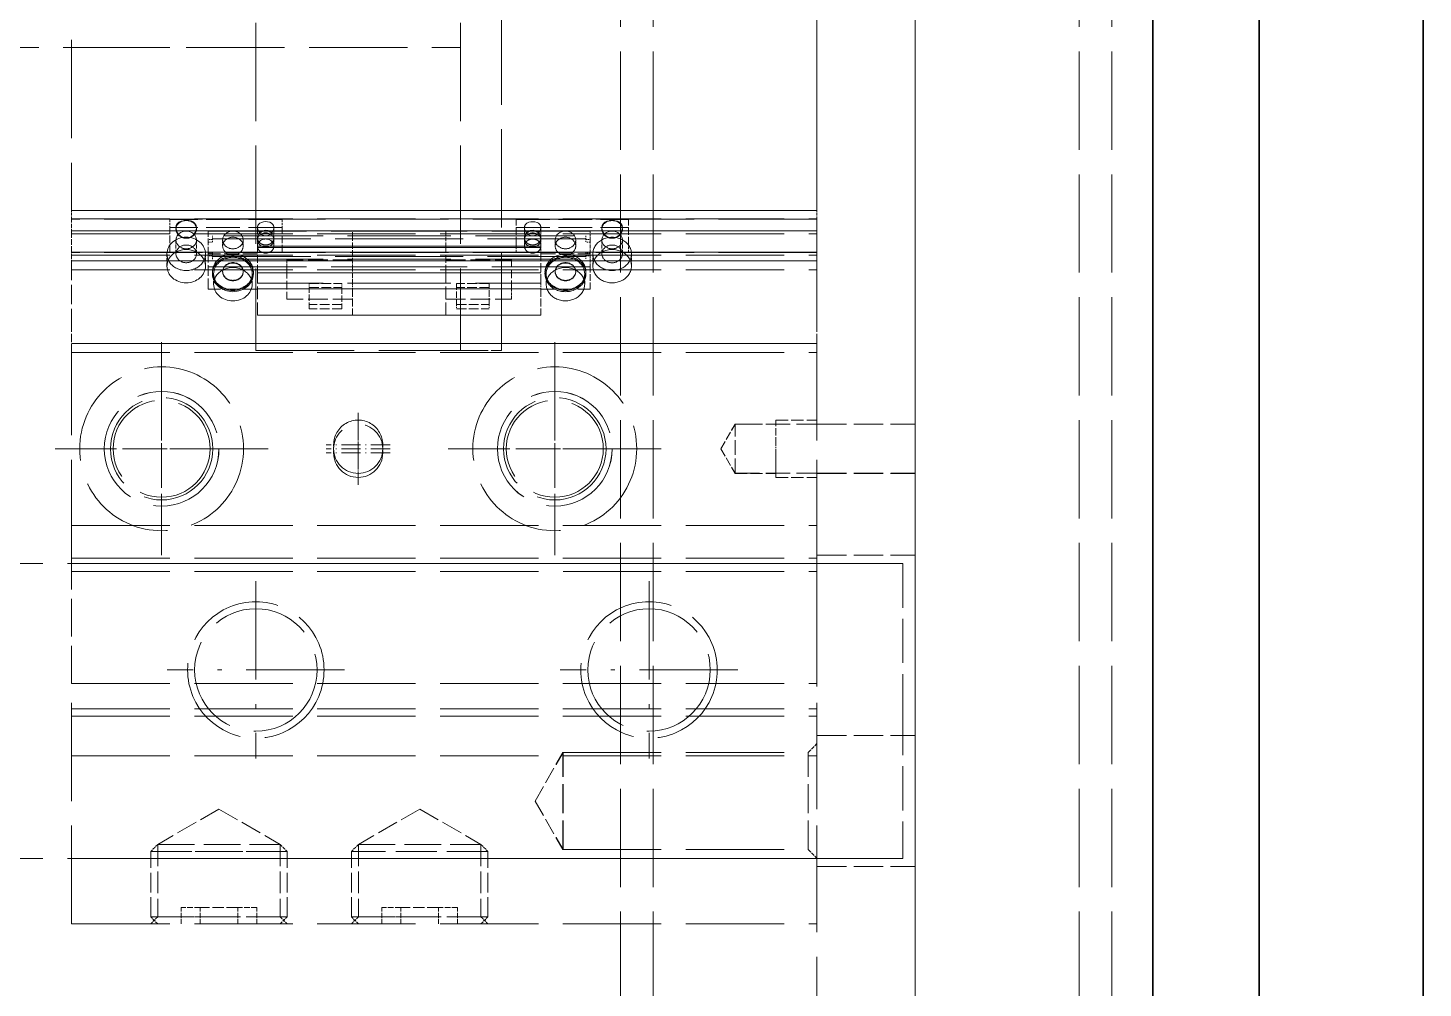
# Model space of a CAD drawing. Extents: x 0 to 18500, y -51 to 3802.
# Drawn here: x 3331 to 3501.3, y 2868.2 to 2985.4 of the extents above; entities that cross this region are included whole.
import ezdxf

# ---------------------------------------------------------------- set-up
doc = ezdxf.new("R2010")
doc.units = 0
doc.header["$MEASUREMENT"] = 0
for name, pattern in [('CENTER-HOKUTO', [23, 20, -1, 1, -1]), ('DASHDOT', [18.5, 12, -3, 0.5, -3]), ('DASHED', [15, 12, -3]), ('HIDDEN-HOKUTO', [3.8, 2.5, -1.3])]:
    doc.linetypes.add(name, pattern=pattern)
doc.layers.get('0').update_dxf_attribs({"linetype": 'CONTINUOUS'})
doc.layers.add('AM_7', color=2, linetype='CENTER-HOKUTO')
doc.layers.add('AM_HID', color=1, linetype='HIDDEN-HOKUTO')

msp = doc.modelspace()

# ---------------------------------------------------------------- linework, layer by layer
at = {"color": 7, "lineweight": 35}
for p, q in [((3468.3324, 3245.48984), (3468.33216, 2495.4899)), ((3501.33264, 3212.48996), (3501.33264, 2528.49002)), ((3481.33264, 3135.48996), (3481.33264, 2605.48996))]:
    msp.add_line(p, q, dxfattribs=at)
at = {"layer": 'AM_7', "color": 2, "linetype": 'DASHDOT', "lineweight": 13}
for p, q in [((3347.33289, 2946.9902), (3347.33289, 2920.9902)), ((3395.33289, 2946.9902), (3395.33289, 2920.9902)), ((3360.33289, 2933.9902), (3334.33289, 2933.9902)), ((3408.33289, 2933.9902), (3382.33289, 2933.9902)), ((3358.83557, 2917.82175), (3358.83557, 2896.16122)), ((3406.83557, 2917.82175), (3406.83557, 2896.16122)), ((3369.6659, 2906.99142), (3348.00525, 2906.99142)), ((3417.6659, 2906.99142), (3396.00525, 2906.99142))]:
    msp.add_line(p, q, dxfattribs=at)
at = {"layer": 'AM_7', "color": 2, "linetype": 'DASHDOT', "lineweight": 13, "ltscale": 0.455002}
for p, q in [((3347.33582, 2943.09164), (3347.33582, 2924.89157)), ((3395.33582, 2943.09164), (3395.33582, 2924.89157))]:
    msp.add_line(p, q, dxfattribs=at)
at = {"layer": 'AM_7', "color": 2, "linetype": 'DASHDOT', "lineweight": 13, "ltscale": 0.195001}
for p, q in [((3371.33264, 2938.39011), (3371.33264, 2930.59006)), ((3371.33264, 2937.89011), (3371.33264, 2930.09006)), ((3371.33264, 2937.39011), (3371.33264, 2929.59006))]:
    msp.add_line(p, q, dxfattribs=at)
at = {"layer": 'AM_7', "color": 2, "linetype": 'DASHDOT', "lineweight": 13, "ltscale": 0.454999}
for p, q in [((3356.43592, 2933.99167), (3338.23596, 2933.99167)), ((3404.43592, 2933.99155), (3386.23596, 2933.99155))]:
    msp.add_line(p, q, dxfattribs=at)
at = {"layer": 'AM_7', "color": 2, "linetype": 'DASHDOT', "lineweight": 13, "ltscale": 0.194995}
for p, q in [((3375.23255, 2934.49008), (3367.43274, 2934.49008)), ((3375.23255, 2933.99008), (3367.43274, 2933.99008)), ((3375.23255, 2933.49008), (3367.43274, 2933.49008))]:
    msp.add_line(p, q, dxfattribs=at)
at = {"layer": 'AM_HID', "color": 1, "linetype": 'DASHED', "lineweight": 13}
for p, q in [((3403.3324, 2595.48996), (3403.3324, 3145.48996)), ((3407.3324, 2595.48996), (3407.3324, 3145.48996)), ((3459.3324, 2595.48996), (3459.3324, 3145.48996)), ((3463.3324, 2595.48996), (3463.3324, 3145.48996)), ((3439.33264, 3116.99008), (3439.33264, 2623.99008)), ((3481.33264, 2623.99008), (3481.33264, 3116.99008)), ((3427.33264, 3111.99008), (3427.33264, 2628.99008)), ((3439.33264, 3111.99008), (3439.33264, 2628.99008)), ((3358.83264, 3045.99008), (3358.83264, 2945.99008)), ((3383.83264, 3045.99008), (3383.83264, 2945.99008)), ((3388.83264, 2945.99008), (3388.83264, 3045.99008)), ((3388.83264, 2945.99008), (3388.83264, 3045.99008)), ((3336.33289, 3028.88913), (3336.33289, 2963.09103)), ((3427.33289, 3028.88901), (3427.33289, 2963.09103)), ((3305.33289, 2982.99008), (3383.83264, 2982.99008)), ((3305.33557, 2982.99155), (3383.83557, 2982.99155)), ((3336.33264, 2982.99008), (3358.83264, 2982.99008)), ((3336.33557, 2982.99155), (3358.83557, 2982.99155)), ((3427.33264, 2963.09103), (3336.33264, 2963.09103)), ((3336.33264, 2962.05002), (3427.33264, 2962.05002)), ((3427.33264, 2962.0051), (3336.33264, 2962.0051)), ((3336.33289, 2963.09116), (3427.33289, 2963.09116)), ((3336.33289, 2962.05014), (3427.33289, 2962.05014)), ((3427.33289, 2962.00522), (3336.33289, 2962.00522)), ((3427.33557, 2963.0925), (3336.33557, 2963.0925)), ((3336.33557, 2962.05148), (3427.33557, 2962.05148)), ((3427.33557, 2962.00644), (3336.33557, 2962.00644)), ((3336.33582, 2963.09262), (3427.33582, 2963.09262)), ((3336.33582, 2962.05161), (3427.33582, 2962.05161)), ((3427.33582, 2962.00656), (3336.33582, 2962.00656)), ((3336.33264, 2960.59726), (3427.33264, 2960.59726)), ((3336.33264, 2960.23141), (3427.33264, 2960.23141)), ((3427.33289, 2960.59738), (3336.33289, 2960.59738)), ((3336.33289, 2960.23154), (3427.33289, 2960.23154)), ((3336.33557, 2960.59872), (3427.33557, 2960.59872)), ((3336.33557, 2960.23288), (3427.33557, 2960.23276)), ((3427.33582, 2960.59885), (3336.33582, 2960.59885)), ((3336.33582, 2960.233), (3427.33582, 2960.23288)), ((3353.03553, 2960.5466), (3382.03553, 2960.54648)), ((3399.63294, 2960.54526), (3370.63294, 2960.54526)), ((3382.03553, 2959.98715), (3353.53553, 2959.98727)), ((3353.53553, 2959.63718), (3382.03553, 2959.63718)), ((3359.03553, 2958.72958), (3382.03553, 2958.72958)), ((3359.03553, 2958.54648), (3382.03553, 2958.54648)), ((3370.63294, 2959.98593), (3399.13294, 2959.98593)), ((3399.13294, 2959.63596), (3370.63294, 2959.63596)), ((3393.63294, 2958.72824), (3370.63294, 2958.72824)), ((3393.63294, 2958.54526), (3370.63294, 2958.54526)), ((3427.33264, 2958.00046), (3336.33264, 2958.00046)), ((3427.33264, 2957.95505), (3336.33264, 2957.95505)), ((3336.33264, 2957.63339), (3427.33264, 2957.63327)), ((3336.33264, 2956.94174), (3427.33264, 2956.94174)), ((3336.33289, 2958.00058), (3427.33289, 2958.00058)), ((3427.33289, 2957.95517), (3336.33289, 2957.95517)), ((3336.33289, 2957.63339), (3427.33289, 2957.63339)), ((3427.33289, 2956.94186), (3336.33289, 2956.94186)), ((3427.33557, 2958.00192), (3336.33557, 2958.00192)), ((3427.33557, 2957.95651), (3336.33557, 2957.95651)), ((3336.33557, 2957.63474), (3427.33557, 2957.63474)), ((3336.33557, 2956.94321), (3427.33557, 2956.94321)), ((3427.33582, 2958.00204), (3336.33582, 2958.00204)), ((3427.33582, 2957.95663), (3336.33582, 2957.95663)), ((3336.33582, 2957.63486), (3427.33582, 2957.63486)), ((3427.33582, 2956.94321), (3336.33582, 2956.94333)), ((3353.53553, 2957.4758), (3382.03553, 2957.4758)), ((3382.03553, 2957.1257), (3353.53553, 2957.1257)), ((3399.13294, 2957.47446), (3370.63294, 2957.47446)), ((3370.63294, 2957.12448), (3399.13294, 2957.12448)), ((3336.33264, 2955.81467), (3427.33264, 2955.81467)), ((3336.33289, 2955.81479), (3427.33289, 2955.81479)), ((3336.33557, 2955.81613), (3427.33557, 2955.81613)), ((3336.33582, 2955.81625), (3427.33582, 2955.81625)), ((3353.03553, 2956.2164), (3382.03553, 2956.2164)), ((3359.03553, 2955.47958), (3382.03553, 2955.47958)), ((3399.63294, 2956.21506), (3370.63294, 2956.21506)), ((3393.63294, 2955.47824), (3370.63294, 2955.47824)), ((3382.03553, 2954.2164), (3359.03553, 2954.2164)), ((3359.03553, 2953.53342), (3382.03553, 2953.53342)), ((3370.63294, 2954.21506), (3393.63294, 2954.21506)), ((3393.63294, 2953.53207), (3370.63294, 2953.53207)), ((3359.03553, 2950.28342), (3382.03553, 2950.28342)), ((3393.63294, 2950.28207), (3370.63294, 2950.28207)), ((3336.33289, 2946.82773), (3427.33289, 2946.82761)), ((3427.33557, 2946.82895), (3336.33557, 2946.82907)), ((3336.33264, 2920.64011), (3336.33264, 2945.74008)), ((3336.33264, 2945.74008), (3427.33264, 2945.74008)), ((3358.83264, 2945.99008), (3388.83264, 2945.99008)), ((3358.83557, 2945.99155), (3388.83557, 2945.99155)), ((3427.33264, 2920.63998), (3427.33264, 2945.74008)), ((3336.33264, 2924.64011), (3427.33264, 2924.64011)), ((3437.83264, 2919.99008), (3305.33264, 2919.99008)), ((3437.83557, 2919.99155), (3305.33557, 2919.99155)), ((3336.33264, 2920.64011), (3427.33264, 2920.63998)), ((3427.33264, 2919.99008), (3336.33264, 2919.99008)), ((3427.33557, 2919.99155), (3336.33557, 2919.99155)), ((3336.33557, 2918.99155), (3427.33557, 2918.99142)), ((3336.33264, 2875.99008), (3336.33264, 2905.34006)), ((3336.33264, 2905.34006), (3427.33264, 2905.34006)), ((3427.33264, 2875.99008), (3427.33264, 2905.34006)), ((3336.33264, 2901.34006), (3427.33264, 2901.34006)), ((3336.33289, 2902.26022), (3427.33289, 2902.2601)), ((3336.33289, 2896.48666), (3427.33289, 2896.48666)), ((3396.33264, 2896.90756), (3426.25013, 2896.90756)), ((3396.33289, 2896.90768), (3426.25037, 2896.90768)), ((3396.33557, 2896.90903), (3426.25305, 2896.90903)), ((3396.33582, 2896.90903), (3426.2533, 2896.90903)), ((3437.83264, 2883.99008), (3305.33264, 2883.99008)), ((3437.83557, 2883.99155), (3305.33557, 2883.99155)), ((3427.33264, 2883.99008), (3336.33264, 2883.99008)), ((3427.33557, 2883.99155), (3336.33557, 2883.99155)), ((3396.33264, 2885.0726), (3426.25013, 2885.0726)), ((3396.33289, 2885.0726), (3426.25037, 2885.0726)), ((3396.33557, 2885.07394), (3426.25305, 2885.07394)), ((3396.33582, 2885.07407), (3426.2533, 2885.07407)), ((3336.33264, 2875.99008), (3427.33264, 2875.99008))]:
    msp.add_line(p, q, dxfattribs=at)
at = {"layer": 'AM_HID', "color": 1, "linetype": 'DASHED', "lineweight": 13, "ltscale": 0.026025}
for p, q in [((3336.33264, 2962.05002), (3336.33264, 2963.09103)), ((3427.33264, 2962.05002), (3427.33264, 2963.09103))]:
    msp.add_line(p, q, dxfattribs=at)
at = {"layer": 'AM_HID', "color": 1, "linetype": 'DASHED', "lineweight": 13, "ltscale": 0.045465}
for p, q in [((3336.33264, 2960.23141), (3336.33264, 2962.05002)), ((3427.33264, 2960.23141), (3427.33264, 2962.05002)), ((3427.33264, 2955.81467), (3427.33264, 2957.63327))]:
    msp.add_line(p, q, dxfattribs=at)
at = {"layer": 'AM_HID', "color": 1, "linetype": 'DASHED', "lineweight": 13, "ltscale": 0.025}
for p, q in [((3348.33557, 2961.98154), (3348.33557, 2960.98154)), ((3362.03553, 2961.98154), (3362.03553, 2960.98154)), ((3390.63294, 2957.98019), (3390.63294, 2958.98019)), ((3404.33289, 2957.98019), (3404.33289, 2958.98019)), ((3368.33264, 2933.49008), (3368.33264, 2934.49008)), ((3374.33264, 2934.49008), (3374.33264, 2933.49008))]:
    msp.add_line(p, q, dxfattribs=at)
at = {"layer": 'AM_HID', "color": 1, "linetype": 'DASHED', "lineweight": 13, "ltscale": 0.342499}
for p, q in [((3362.03553, 2961.98154), (3348.33557, 2961.98154)), ((3390.63294, 2961.98019), (3404.33289, 2961.98019)), ((3362.03553, 2960.98154), (3348.33557, 2960.98154)), ((3390.63294, 2960.98019), (3404.33289, 2960.98019)), ((3362.03553, 2957.98154), (3348.33557, 2957.98154)), ((3390.63294, 2957.98019), (3404.33289, 2957.98019))]:
    msp.add_line(p, q, dxfattribs=at)
at = {"layer": 'AM_HID', "color": 1, "linetype": 'DASHED', "lineweight": 13, "ltscale": 0.075}
for p, q in [((3390.63294, 2958.98019), (3390.63294, 2961.98019)), ((3404.33289, 2958.98019), (3404.33289, 2961.98019)), ((3348.33557, 2957.98154), (3348.33557, 2960.98154)), ((3362.03553, 2957.98154), (3362.03553, 2960.98154)), ((3422.33264, 2934.49008), (3422.33264, 2937.49008)), ((3422.33264, 2930.99008), (3422.33264, 2933.99008)), ((3422.33264, 2930.49008), (3422.33264, 2933.49008))]:
    msp.add_line(p, q, dxfattribs=at)
at = {"layer": 'AM_HID', "color": 1, "linetype": 'DASHED', "lineweight": 13, "ltscale": 0.058585}
for p, q in [((3336.33264, 2958.00021), (3336.33264, 2960.3436)), ((3427.33264, 2958.00021), (3427.33264, 2960.3436))]:
    msp.add_line(p, q, dxfattribs=at)
at = {"layer": 'AM_HID', "color": 1, "linetype": 'DASHED', "lineweight": 13, "ltscale": 0.005002}
for p, q in [((3349.08557, 2960.78146), (3349.08557, 2960.98154)), ((3351.58557, 2960.78146), (3351.58557, 2960.98154)), ((3401.08289, 2960.78012), (3401.08289, 2960.98019)), ((3403.58289, 2960.78012), (3403.58289, 2960.98019))]:
    msp.add_line(p, q, dxfattribs=at)
at = {"layer": 'AM_HID', "color": 1, "linetype": 'DASHED', "lineweight": 13, "ltscale": 0.068753}
msp.add_line((3353.03553, 2957.79648), (3353.03553, 2960.5466), dxfattribs=at)
at = {"layer": 'AM_HID', "color": 1, "linetype": 'DASHED', "lineweight": 13, "ltscale": 0.03125}
for p, q in [((3359.03553, 2960.98154), (3359.03553, 2959.73154)), ((3361.03553, 2960.98154), (3361.03553, 2959.73154)), ((3391.63294, 2960.98019), (3391.63294, 2959.73019)), ((3393.63294, 2960.98019), (3393.63294, 2959.73019)), ((3353.68567, 2954.08151), (3353.68567, 2955.33151)), ((3358.38562, 2954.08151), (3358.38562, 2955.33151)), ((3394.28284, 2954.08017), (3394.28284, 2955.33017)), ((3398.98304, 2954.08017), (3398.98304, 2955.33017))]:
    msp.add_line(p, q, dxfattribs=at)
at = {"layer": 'AM_HID', "color": 1, "linetype": 'DASHED', "lineweight": 13, "ltscale": 0.013983}
msp.add_line((3370.63294, 2959.98593), (3370.63294, 2960.54526), dxfattribs=at)
at = {"layer": 'AM_HID', "color": 1, "linetype": 'DASHED', "lineweight": 13, "ltscale": 0.045422}
msp.add_line((3382.03553, 2960.54648), (3382.03553, 2958.72958), dxfattribs=at)
at = {"layer": 'AM_HID', "color": 1, "linetype": 'DASHED', "lineweight": 13, "ltscale": 0.024808}
msp.add_line((3399.63294, 2959.55295), (3399.63294, 2960.54526), dxfattribs=at)
at = {"layer": 'AM_HID', "color": 1, "linetype": 'DASHED', "lineweight": 13, "ltscale": 0.042502}
for p, q in [((3349.08557, 2957.78146), (3349.08557, 2959.48154)), ((3351.58557, 2957.78146), (3351.58557, 2959.48154)), ((3401.08289, 2957.78012), (3401.08289, 2959.48019)), ((3403.58289, 2957.78012), (3403.58289, 2959.48019))]:
    msp.add_line(p, q, dxfattribs=at)
at = {"layer": 'AM_HID', "color": 1, "linetype": 'DASHED', "lineweight": 13, "ltscale": 0.0125}
for p, q in [((3353.53553, 2959.55417), (3353.03553, 2959.55417)), ((3353.03553, 2959.20419), (3353.53553, 2959.20419)), ((3399.13294, 2959.55295), (3399.63294, 2959.55295)), ((3399.63294, 2959.20285), (3399.13294, 2959.20285)), ((3353.03553, 2957.90878), (3353.53553, 2957.90878)), ((3353.53553, 2957.55881), (3353.03553, 2957.55881)), ((3399.63294, 2957.90744), (3399.13294, 2957.90744)), ((3399.13294, 2957.55746), (3399.63294, 2957.55746)), ((3365.33557, 2954.18051), (3365.33557, 2953.68051)), ((3369.33557, 2954.18051), (3369.33557, 2953.68051)), ((3383.33289, 2951.58115), (3383.33289, 2951.08115)), ((3387.33289, 2951.58115), (3387.33289, 2951.08115)), ((3422.33264, 2934.49008), (3422.33264, 2933.99008)), ((3422.33264, 2933.99008), (3422.33264, 2933.49008))]:
    msp.add_line(p, q, dxfattribs=at)
at = {"layer": 'AM_HID', "color": 1, "linetype": 'DASHED', "lineweight": 13, "ltscale": 0.008752}
for p, q in [((3353.53553, 2959.98727), (3353.53553, 2959.63718)), ((3399.13294, 2959.55295), (3399.13294, 2959.20285))]:
    msp.add_line(p, q, dxfattribs=at)
at = {"layer": 'AM_HID', "color": 1, "linetype": 'DASHED', "lineweight": 13, "ltscale": 0.010825}
for p, q in [((3353.53553, 2959.20419), (3353.53553, 2959.63718)), ((3399.13294, 2959.98593), (3399.13294, 2959.55295)), ((3399.13294, 2957.90744), (3399.13294, 2957.47446))]:
    msp.add_line(p, q, dxfattribs=at)
at = {"layer": 'AM_HID', "color": 1, "linetype": 'DASHED', "lineweight": 13, "ltscale": 0.01875}
for p, q in [((3354.78553, 2958.73154), (3354.78553, 2959.48154)), ((3357.28553, 2958.73154), (3357.28553, 2959.48154)), ((3359.03553, 2959.48154), (3359.03553, 2958.73154)), ((3361.03553, 2959.48154), (3361.03553, 2958.73154)), ((3391.63294, 2959.48019), (3391.63294, 2958.73019)), ((3393.63294, 2959.48019), (3393.63294, 2958.73019)), ((3393.63294, 2957.79526), (3393.63294, 2958.54526)), ((3395.38294, 2958.73019), (3395.38294, 2959.48019)), ((3397.88294, 2958.73019), (3397.88294, 2959.48019))]:
    msp.add_line(p, q, dxfattribs=at)
at = {"layer": 'AM_HID', "color": 1, "linetype": 'DASHED', "lineweight": 13, "ltscale": 0.08125}
for p, q in [((3359.03553, 2955.47958), (3359.03553, 2958.72958)), ((3382.03553, 2955.47958), (3382.03553, 2958.72958)), ((3370.63294, 2953.53207), (3370.63294, 2950.28207)), ((3393.63294, 2953.53207), (3393.63294, 2950.28207))]:
    msp.add_line(p, q, dxfattribs=at)
at = {"layer": 'AM_HID', "color": 1, "linetype": 'DASHED', "lineweight": 13, "ltscale": 0.062787}
msp.add_line((3370.63294, 2957.47446), (3370.63294, 2959.98593), dxfattribs=at)
at = {"layer": 'AM_HID', "color": 1, "linetype": 'DASHED', "lineweight": 13, "ltscale": 0.004575}
msp.add_line((3393.63294, 2958.72824), (3393.63294, 2958.54526), dxfattribs=at)
at = {"layer": 'AM_HID', "color": 1, "linetype": 'DASHED', "lineweight": 13, "ltscale": 0.041138}
msp.add_line((3399.63294, 2959.55295), (3399.63294, 2957.90744), dxfattribs=at)
at = {"layer": 'AM_HID', "color": 1, "linetype": 'DASHED', "lineweight": 13, "ltscale": 0.009177}
msp.add_line((3336.33264, 2957.63339), (3336.33264, 2958.00046), dxfattribs=at)
at = {"layer": 'AM_HID', "color": 1, "linetype": 'DASHED', "lineweight": 13, "ltscale": 0.045468}
msp.add_line((3336.33264, 2955.81467), (3336.33264, 2957.63339), dxfattribs=at)
at = {"layer": 'AM_HID', "color": 1, "linetype": 'DASHED', "lineweight": 13, "ltscale": 0.196158}
for p, q in [((3336.33289, 2956.94174), (3336.33289, 2949.09543)), ((3427.33289, 2956.94174), (3427.33289, 2949.09543))]:
    msp.add_line(p, q, dxfattribs=at)
at = {"layer": 'AM_HID', "color": 1, "linetype": 'DASHED', "lineweight": 13, "ltscale": 0.0375}
for p, q in [((3347.98548, 2956.28146), (3347.98548, 2957.78146)), ((3352.68567, 2956.28146), (3352.68567, 2957.78146)), ((3399.98304, 2956.28012), (3399.98304, 2957.78012)), ((3404.68299, 2956.28012), (3404.68299, 2957.78012))]:
    msp.add_line(p, q, dxfattribs=at)
at = {"layer": 'AM_HID', "color": 1, "linetype": 'DASHED', "lineweight": 13, "ltscale": 0.108252}
msp.add_line((3353.03553, 2953.4664), (3353.03553, 2957.79648), dxfattribs=at)
at = {"layer": 'AM_HID', "color": 1, "linetype": 'DASHED', "lineweight": 13, "ltscale": 0.15}
for p, q in [((3359.03553, 2957.79648), (3353.03553, 2957.79648)), ((3393.63294, 2957.79526), (3399.63294, 2957.79526)), ((3359.03553, 2953.4664), (3353.03553, 2953.4664)), ((3393.63294, 2953.46506), (3399.63294, 2953.46506)), ((3417.33264, 2930.99008), (3417.33264, 2936.99008)), ((3417.33264, 2930.99008), (3417.33264, 2936.99008)), ((3417.33557, 2930.99155), (3417.33557, 2936.99155)), ((3417.33557, 2930.99155), (3417.33557, 2936.99155))]:
    msp.add_line(p, q, dxfattribs=at)
at = {"layer": 'AM_HID', "color": 1, "linetype": 'DASHED', "lineweight": 13, "ltscale": 0.008749}
for p, q in [((3353.53553, 2957.90878), (3353.53553, 2957.55881)), ((3370.63294, 2957.47446), (3370.63294, 2957.12448)), ((3399.13294, 2957.47446), (3399.13294, 2957.12448)), ((3399.63294, 2957.90744), (3399.63294, 2957.55746))]:
    msp.add_line(p, q, dxfattribs=at)
at = {"layer": 'AM_HID', "color": 1, "linetype": 'DASHED', "lineweight": 13, "ltscale": 0.010828}
msp.add_line((3353.53553, 2957.1257), (3353.53553, 2957.55881), dxfattribs=at)
at = {"layer": 'AM_HID', "color": 1, "linetype": 'DASHED', "lineweight": 13, "ltscale": 0.029999}
msp.add_line((3362.63294, 2957.05515), (3362.63294, 2955.85519), dxfattribs=at)
at = {"layer": 'AM_HID', "color": 1, "linetype": 'DASHED', "lineweight": 13, "ltscale": 0.2}
for p, q in [((3370.63294, 2957.05515), (3362.63294, 2957.05515)), ((3382.03553, 2957.05649), (3390.03553, 2957.05649)), ((3370.63294, 2952.25522), (3362.63294, 2952.25522)), ((3382.03553, 2952.25644), (3390.03553, 2952.25644))]:
    msp.add_line(p, q, dxfattribs=at)
at = {"layer": 'AM_HID', "color": 1, "linetype": 'DASHED', "lineweight": 13, "ltscale": 0.022736}
msp.add_line((3370.63294, 2956.21506), (3370.63294, 2957.12448), dxfattribs=at)
at = {"layer": 'AM_HID', "color": 1, "linetype": 'DASHED', "lineweight": 13, "ltscale": 0.089999}
for p, q in [((3390.03553, 2953.45651), (3390.03553, 2957.05649)), ((3362.63294, 2955.85519), (3362.63294, 2952.25522))]:
    msp.add_line(p, q, dxfattribs=at)
at = {"layer": 'AM_HID', "color": 1, "linetype": 'DASHED', "lineweight": 13, "ltscale": 0.089505}
msp.add_line((3393.63294, 2954.21506), (3393.63294, 2957.79526), dxfattribs=at)
at = {"layer": 'AM_HID', "color": 1, "linetype": 'DASHED', "lineweight": 13, "ltscale": 0.03356}
msp.add_line((3399.63294, 2956.21506), (3399.63294, 2957.55746), dxfattribs=at)
at = {"layer": 'AM_HID', "color": 1, "linetype": 'DASHED', "lineweight": 13, "ltscale": 0.00918}
msp.add_line((3427.33264, 2957.63327), (3427.33264, 2958.00046), dxfattribs=at)
at = {"layer": 'AM_HID', "color": 1, "linetype": 'DASHED', "lineweight": 13, "ltscale": 0.00625}
for p, q in [((3353.53553, 2955.33151), (3353.53553, 2955.58151)), ((3358.53553, 2955.33151), (3358.53553, 2955.58151)), ((3394.13294, 2955.33017), (3394.13294, 2955.58017)), ((3399.13294, 2955.33017), (3399.13294, 2955.58017))]:
    msp.add_line(p, q, dxfattribs=at)
at = {"layer": 'AM_HID', "color": 1, "linetype": 'DASHED', "lineweight": 13, "ltscale": 0.001248}
for p, q in [((3354.78553, 2955.58151), (3354.78553, 2955.63144)), ((3357.28553, 2955.58151), (3357.28553, 2955.63144))]:
    msp.add_line(p, q, dxfattribs=at)
at = {"layer": 'AM_HID', "color": 1, "linetype": 'DASHED', "lineweight": 13, "ltscale": 0.129904}
for p, q in [((3359.03553, 2950.28342), (3359.03553, 2955.47958)), ((3382.03553, 2950.28342), (3382.03553, 2955.47958))]:
    msp.add_line(p, q, dxfattribs=at)
at = {"layer": 'AM_HID', "color": 1, "linetype": 'DASHED', "lineweight": 13, "ltscale": 0.05}
for p, q in [((3370.63294, 2956.21506), (3370.63294, 2954.21506)), ((3349.71692, 2875.99155), (3349.71692, 2877.99155)), ((3352.02625, 2875.99155), (3352.02625, 2877.99155)), ((3352.02625, 2875.99155), (3352.02625, 2877.99155)), ((3356.6449, 2875.99155), (3356.6449, 2877.99155)), ((3356.64514, 2875.99155), (3356.64514, 2877.99155)), ((3358.95447, 2875.99155), (3358.95447, 2877.99155)), ((3374.21692, 2875.99155), (3374.21692, 2877.99155)), ((3376.52625, 2875.99155), (3376.52625, 2877.99155)), ((3376.52625, 2875.99155), (3376.52625, 2877.99155)), ((3381.1449, 2875.99155), (3381.1449, 2877.99155)), ((3381.14514, 2875.99155), (3381.14514, 2877.99155)), ((3383.45447, 2875.99155), (3383.45447, 2877.99155))]:
    msp.add_line(p, q, dxfattribs=at)
at = {"layer": 'AM_HID', "color": 1, "linetype": 'DASHED', "lineweight": 13, "ltscale": 0.001251}
for p, q in [((3395.38294, 2955.58017), (3395.38294, 2955.63022)), ((3397.88294, 2955.58017), (3397.88294, 2955.63022))]:
    msp.add_line(p, q, dxfattribs=at)
at = {"layer": 'AM_HID', "color": 1, "linetype": 'DASHED', "lineweight": 13, "ltscale": 0.06875}
msp.add_line((3399.63294, 2953.46506), (3399.63294, 2956.21506), dxfattribs=at)
at = {"layer": 'AM_HID', "color": 1, "linetype": 'DASHED', "lineweight": 13, "ltscale": 0.1}
for p, q in [((3365.33557, 2954.18051), (3369.33557, 2954.18051)), ((3365.33557, 2953.68051), (3369.33557, 2953.68051)), ((3387.33289, 2954.17917), (3383.33289, 2954.17917)), ((3387.33289, 2953.67917), (3383.33289, 2953.67917)), ((3369.33557, 2951.58249), (3365.33557, 2951.58249)), ((3369.33557, 2951.08237), (3365.33557, 2951.08249)), ((3383.33289, 2951.58115), (3387.33289, 2951.58115)), ((3383.33289, 2951.08115), (3387.33289, 2951.08115))]:
    msp.add_line(p, q, dxfattribs=at)
at = {"layer": 'AM_HID', "color": 1, "linetype": 'DASHED', "lineweight": 13, "ltscale": 0.064951}
for p, q in [((3365.33557, 2951.08249), (3365.33557, 2953.68051)), ((3383.33289, 2954.17917), (3383.33289, 2951.58115)), ((3387.33289, 2951.58115), (3387.33289, 2954.17917))]:
    msp.add_line(p, q, dxfattribs=at)
at = {"layer": 'AM_HID', "color": 1, "linetype": 'DASHED', "lineweight": 13, "ltscale": 0.064954}
msp.add_line((3369.33557, 2953.68051), (3369.33557, 2951.08237), dxfattribs=at)
at = {"layer": 'AM_HID', "color": 1, "linetype": 'DASHED', "lineweight": 13, "ltscale": 0.017075}
for p, q in [((3370.63294, 2954.21506), (3370.63294, 2953.53207)), ((3393.63294, 2954.21506), (3393.63294, 2953.53207))]:
    msp.add_line(p, q, dxfattribs=at)
at = {"layer": 'AM_HID', "color": 1, "linetype": 'DASHED', "lineweight": 13, "ltscale": 0.030002}
msp.add_line((3390.03553, 2952.25644), (3390.03553, 2953.45651), dxfattribs=at)
at = {"layer": 'AM_HID', "color": 1, "linetype": 'DASHED', "lineweight": 13, "ltscale": 0.001675}
msp.add_line((3393.63294, 2953.46506), (3393.63294, 2953.53207), dxfattribs=at)
at = {"layer": 'AM_HID', "color": 1, "linetype": 'DASHED', "lineweight": 13, "ltscale": 0.083884}
for p, q in [((3336.33264, 2945.74008), (3336.33264, 2949.09543)), ((3427.33264, 2945.74008), (3427.33264, 2949.09543))]:
    msp.add_line(p, q, dxfattribs=at)
at = {"layer": 'AM_HID', "color": 1, "linetype": 'DASHED', "lineweight": 13, "ltscale": 0.125}
for p, q in [((3383.83264, 2945.99008), (3388.83264, 2945.99008)), ((3383.83557, 2945.99155), (3388.83557, 2945.99155)), ((3417.33264, 2936.99008), (3422.33264, 2936.99008)), ((3422.33264, 2937.49008), (3427.33264, 2937.49008)), ((3417.33264, 2930.99008), (3422.33264, 2930.99008)), ((3422.33264, 2930.49008), (3427.33264, 2930.49008))]:
    msp.add_line(p, q, dxfattribs=at)
at = {"layer": 'AM_HID', "color": 1, "linetype": 'DASHED', "lineweight": 13, "ltscale": 0.086601}
for p, q in [((3415.60071, 2933.99008), (3417.33264, 2936.99008)), ((3415.60364, 2933.99155), (3417.33557, 2936.99155)), ((3415.60071, 2933.99008), (3417.33264, 2930.99008)), ((3415.60364, 2933.99155), (3417.33557, 2930.99155))]:
    msp.add_line(p, q, dxfattribs=at)
at = {"layer": 'AM_HID', "color": 1, "linetype": 'DASHED', "lineweight": 13, "ltscale": 0.25}
for p, q in [((3417.33557, 2936.99155), (3427.33557, 2936.99155)), ((3417.33557, 2930.99155), (3427.33557, 2930.99155))]:
    msp.add_line(p, q, dxfattribs=at)
at = {"layer": 'AM_HID', "color": 1, "linetype": 'DASHED', "lineweight": 13, "ltscale": 0.3}
for p, q in [((3427.33264, 2936.99008), (3439.33264, 2936.99008)), ((3427.33557, 2936.99155), (3439.33557, 2936.99155)), ((3427.33264, 2930.99008), (3439.33264, 2930.99008)), ((3427.33557, 2930.99155), (3439.33557, 2930.99155)), ((3427.33264, 2920.99008), (3439.33264, 2920.99008)), ((3427.33557, 2920.99155), (3439.33557, 2920.99155)), ((3427.33264, 2898.99008), (3439.33264, 2898.99008)), ((3427.33289, 2898.9902), (3439.33289, 2898.9902)), ((3427.33557, 2898.99155), (3439.33557, 2898.99155)), ((3427.33582, 2898.99155), (3439.33582, 2898.99155)), ((3427.33264, 2882.99008), (3439.33264, 2882.99008)), ((3427.33264, 2882.99008), (3439.33264, 2882.99008)), ((3427.33289, 2882.9902), (3439.33289, 2882.9902)), ((3427.33557, 2882.99155), (3439.33557, 2882.99155)), ((3427.33557, 2882.99155), (3439.33557, 2882.99155)), ((3427.33582, 2882.99155), (3439.33582, 2882.99155))]:
    msp.add_line(p, q, dxfattribs=at)
at = {"layer": 'AM_HID', "color": 1, "linetype": 'DASHED', "lineweight": 13, "ltscale": 0.382498}
for p, q in [((3336.33264, 2905.34006), (3336.33264, 2920.63998)), ((3427.33264, 2905.34006), (3427.33264, 2920.63998))]:
    msp.add_line(p, q, dxfattribs=at)
at = {"layer": 'AM_HID', "color": 1, "linetype": 'DASHED', "lineweight": 13, "ltscale": 0.45}
for p, q in [((3437.83264, 2919.99008), (3437.83264, 2901.99008)), ((3437.83264, 2901.99008), (3437.83264, 2883.99008))]:
    msp.add_line(p, q, dxfattribs=at)
at = {"layer": 'AM_HID', "color": 1, "linetype": 'DASHED', "lineweight": 13, "ltscale": 0.038273}
for p, q in [((3426.25013, 2896.90756), (3427.33264, 2897.99008)), ((3426.25037, 2896.90768), (3427.33289, 2897.9902)), ((3426.25305, 2896.90903), (3427.33557, 2897.99155)), ((3426.2533, 2896.90903), (3427.33582, 2897.99155)), ((3426.25013, 2885.0726), (3427.33264, 2883.99008)), ((3426.2533, 2885.07407), (3427.33582, 2883.99155))]:
    msp.add_line(p, q, dxfattribs=at)
at = {"layer": 'AM_HID', "color": 1, "linetype": 'DASHED', "lineweight": 13, "ltscale": 0.170824}
for p, q in [((3392.91614, 2890.99008), (3396.33264, 2896.90756)), ((3392.91638, 2890.9902), (3396.33289, 2896.90768)), ((3392.91907, 2890.99155), (3396.33557, 2896.90903)), ((3392.91931, 2890.99155), (3396.33582, 2896.90903)), ((3392.91614, 2890.99008), (3396.33264, 2885.0726)), ((3392.91931, 2890.99155), (3396.33582, 2885.07407))]:
    msp.add_line(p, q, dxfattribs=at)
at = {"layer": 'AM_HID', "color": 1, "linetype": 'DASHED', "lineweight": 13, "ltscale": 0.295874}
for p, q in [((3396.33264, 2885.0726), (3396.33264, 2896.90756)), ((3396.33264, 2885.0726), (3396.33264, 2896.90756)), ((3396.33582, 2885.07407), (3396.33582, 2896.90903)), ((3396.33582, 2885.07407), (3396.33582, 2896.90903)), ((3426.25013, 2885.0726), (3426.25013, 2896.90756)), ((3426.25013, 2885.0726), (3426.25013, 2896.90756)), ((3426.2533, 2885.07407), (3426.2533, 2896.90903)), ((3426.2533, 2885.07407), (3426.2533, 2896.90903))]:
    msp.add_line(p, q, dxfattribs=at)
at = {"layer": 'AM_HID', "color": 1, "linetype": 'DASHED', "lineweight": 13, "ltscale": 0.295877}
for p, q in [((3396.33289, 2885.0726), (3396.33289, 2896.90768)), ((3396.33289, 2885.0726), (3396.33289, 2896.90768)), ((3396.33557, 2885.07394), (3396.33557, 2896.90903)), ((3396.33557, 2885.07394), (3396.33557, 2896.90903)), ((3426.25037, 2885.0726), (3426.25037, 2896.90768)), ((3426.25037, 2885.0726), (3426.25037, 2896.90768)), ((3426.25305, 2885.07394), (3426.25305, 2896.90903)), ((3426.25305, 2885.07394), (3426.25305, 2896.90903))]:
    msp.add_line(p, q, dxfattribs=at)
at = {"layer": 'AM_HID', "color": 1, "linetype": 'DASHED', "lineweight": 13, "ltscale": 0.170826}
for p, q in [((3392.91638, 2890.9902), (3396.33289, 2885.0726)), ((3392.91907, 2890.99155), (3396.33557, 2885.07394))]:
    msp.add_line(p, q, dxfattribs=at)
at = {"layer": 'AM_HID', "color": 1, "linetype": 'DASHED', "lineweight": 13, "ltscale": 0.215787}
for p, q in [((3354.33557, 2890.00717), (3346.86048, 2885.6915)), ((3354.33557, 2890.00717), (3361.81067, 2885.6915)), ((3378.83557, 2890.00717), (3371.36048, 2885.6915)), ((3378.83557, 2890.00717), (3386.31067, 2885.6915))]:
    msp.add_line(p, q, dxfattribs=at)
at = {"layer": 'AM_HID', "color": 1, "linetype": 'DASHED', "lineweight": 13, "ltscale": 0.030263}
for p, q in [((3346.86048, 2885.6915), (3346.00452, 2884.83554)), ((3361.81067, 2885.6915), (3362.66663, 2884.83554)), ((3371.36048, 2885.6915), (3370.50452, 2884.83554)), ((3386.31067, 2885.6915), (3387.16663, 2884.83554)), ((3346.86048, 2876.8475), (3346.00452, 2875.99155)), ((3346.86048, 2875.99155), (3346.00452, 2876.8475)), ((3361.81067, 2876.8475), (3362.66663, 2875.99155)), ((3361.81067, 2875.99155), (3362.66663, 2876.8475)), ((3371.36048, 2876.8475), (3370.50452, 2875.99155)), ((3371.36048, 2875.99155), (3370.50452, 2876.8475)), ((3386.31067, 2876.8475), (3387.16663, 2875.99155)), ((3386.31067, 2875.99155), (3387.16663, 2876.8475))]:
    msp.add_line(p, q, dxfattribs=at)
at = {"layer": 'AM_HID', "color": 1, "linetype": 'DASHED', "lineweight": 13, "ltscale": 0.373755}
for p, q in [((3346.86048, 2885.6915), (3361.81067, 2885.6915)), ((3346.86048, 2885.6915), (3361.81067, 2885.6915)), ((3346.86048, 2885.6915), (3361.81067, 2885.6915)), ((3371.36048, 2885.6915), (3386.31067, 2885.6915)), ((3371.36048, 2885.6915), (3386.31067, 2885.6915)), ((3371.36048, 2885.6915), (3386.31067, 2885.6915)), ((3346.86048, 2876.8475), (3361.81067, 2876.8475)), ((3346.86048, 2876.8475), (3361.81067, 2876.8475)), ((3371.36048, 2876.8475), (3386.31067, 2876.8475)), ((3371.36048, 2876.8475), (3386.31067, 2876.8475))]:
    msp.add_line(p, q, dxfattribs=at)
at = {"layer": 'AM_HID', "color": 1, "linetype": 'DASHED', "lineweight": 13, "ltscale": 0.2211}
for p, q in [((3346.86048, 2885.6915), (3346.86048, 2876.8475)), ((3361.81067, 2885.6915), (3361.81067, 2876.8475)), ((3371.36048, 2885.6915), (3371.36048, 2876.8475)), ((3386.31067, 2885.6915), (3386.31067, 2876.8475))]:
    msp.add_line(p, q, dxfattribs=at)
at = {"layer": 'AM_HID', "color": 1, "linetype": 'DASHED', "lineweight": 13, "ltscale": 0.416553}
for p, q in [((3346.00452, 2884.83554), (3362.66663, 2884.83554)), ((3362.66663, 2884.83554), (3346.00452, 2884.83554)), ((3387.16663, 2884.83554), (3370.50452, 2884.83554)), ((3387.16663, 2884.83554), (3370.50452, 2884.83554)), ((3362.66663, 2876.8475), (3346.00452, 2876.8475)), ((3362.66663, 2876.8475), (3346.00452, 2876.8475)), ((3387.16663, 2876.8475), (3370.50452, 2876.8475)), ((3387.16663, 2876.8475), (3370.50452, 2876.8475))]:
    msp.add_line(p, q, dxfattribs=at)
at = {"layer": 'AM_HID', "color": 1, "linetype": 'DASHED', "lineweight": 13, "ltscale": 0.199701}
for p, q in [((3346.00452, 2876.8475), (3346.00452, 2884.83554)), ((3362.66663, 2876.8475), (3362.66663, 2884.83554)), ((3370.50452, 2876.8475), (3370.50452, 2884.83554)), ((3387.16663, 2876.8475), (3387.16663, 2884.83554))]:
    msp.add_line(p, q, dxfattribs=at)
at = {"layer": 'AM_HID', "color": 1, "linetype": 'DASHED', "lineweight": 13, "ltscale": 0.038271}
for p, q in [((3426.25037, 2885.0726), (3427.33289, 2883.9902)), ((3426.25305, 2885.07394), (3427.33557, 2883.99155))]:
    msp.add_line(p, q, dxfattribs=at)
at = {"layer": 'AM_HID', "color": 1, "linetype": 'DASHED', "lineweight": 13, "ltscale": 0.057733}
for p, q in [((3352.02625, 2877.99155), (3349.71692, 2877.99155)), ((3376.52625, 2877.99155), (3374.21692, 2877.99155))]:
    msp.add_line(p, q, dxfattribs=at)
at = {"layer": 'AM_HID', "color": 1, "linetype": 'DASHED', "lineweight": 13, "ltscale": 0.115466}
for p, q in [((3356.6449, 2877.99155), (3352.02625, 2877.99155)), ((3381.1449, 2877.99155), (3376.52625, 2877.99155))]:
    msp.add_line(p, q, dxfattribs=at)
at = {"layer": 'AM_HID', "color": 1, "linetype": 'DASHED', "lineweight": 13, "ltscale": 0.057739}
for p, q in [((3358.95447, 2877.99155), (3356.6449, 2877.99155)), ((3383.45447, 2877.99155), (3381.1449, 2877.99155))]:
    msp.add_line(p, q, dxfattribs=at)
at = {"layer": 'AM_HID', "color": 1, "linetype": 'DASHED', "lineweight": 13}
for points in [[(3349.45179, 2961.64401), (3349.24866, 2961.46725), (3349.12171, 2961.22812), (3349.08557, 2960.98154)], [(3349.08557, 2960.98154), (3349.13538, 2960.6644), (3349.27259, 2960.35629), (3349.45179, 2960.11301)], [(3349.98548, 2961.82077), (3349.69959, 2961.75619), (3349.45179, 2961.64401)], [(3351.58557, 2960.98154), (3351.53723, 2961.2645), (3351.39661, 2961.49765), (3351.21936, 2961.64401)], [(3351.21936, 2960.11301), (3351.46595, 2960.48312), (3351.54261, 2960.68747), (3351.58557, 2960.98154)], [(3359.03553, 2960.98154), (3359.07483, 2960.73251), (3359.18421, 2960.49228), (3359.32849, 2960.30453)], [(3361.03553, 2959.73154), (3360.9928, 2960.00217), (3360.87195, 2960.24374), (3360.61975, 2960.48947), (3360.35022, 2960.6174), (3359.9718, 2960.66257), (3359.60071, 2960.57211), (3359.38001, 2960.43674), (3359.19202, 2960.23349), (3359.0719, 2959.98166), (3359.03553, 2959.73154)], [(3360.03553, 2961.71359), (3359.76258, 2961.69113), (3359.50891, 2961.62289), (3359.32849, 2961.52927)], [(3359.32849, 2960.30453), (3359.54358, 2960.1279), (3359.79871, 2960.0145), (3360.03553, 2959.98141)], [(3360.7428, 2961.52927), (3360.52552, 2961.63644), (3360.27405, 2961.6965), (3360.03553, 2961.71359)], [(3360.03553, 2959.98141), (3360.31067, 2960.02609), (3360.5614, 2960.14987), (3360.7428, 2960.30453)], [(3360.7428, 2960.30453), (3360.92395, 2960.55722), (3361.02307, 2960.84213), (3361.03553, 2960.98154)], [(3391.92591, 2960.30319), (3391.74451, 2960.55588), (3391.64563, 2960.84079), (3391.63294, 2960.98019)], [(3391.63294, 2959.73019), (3391.67566, 2960.00095), (3391.79651, 2960.24252), (3392.04895, 2960.48813), (3392.31848, 2960.61606), (3392.69666, 2960.66135), (3393.06751, 2960.57077), (3393.2887, 2960.43539), (3393.47644, 2960.23215), (3393.59632, 2959.98032), (3393.63294, 2959.73019)], [(3391.92591, 2961.52792), (3392.1427, 2961.6351), (3392.39417, 2961.69528), (3392.63294, 2961.71225)], [(3392.63294, 2959.98019), (3392.35779, 2960.02475), (3392.10706, 2960.14853), (3391.92591, 2960.30319)], [(3392.63294, 2961.71225), (3392.90589, 2961.68979), (3393.15955, 2961.62155), (3393.33997, 2961.52792)], [(3393.33997, 2960.30319), (3393.12488, 2960.12656), (3392.86975, 2960.01315), (3392.63294, 2959.98019)], [(3393.63294, 2960.98019), (3393.59388, 2960.73117), (3393.48426, 2960.49094), (3393.33997, 2960.30319)], [(3401.08289, 2960.98019), (3401.13147, 2961.26328), (3401.27185, 2961.49631), (3401.44886, 2961.64267)], [(3401.44886, 2960.11179), (3401.20252, 2960.48178), (3401.12586, 2960.68625), (3401.08289, 2960.98019)], [(3401.44886, 2961.64267), (3401.6969, 2961.75497), (3401.98304, 2961.81943)], [(3402.68274, 2961.81943), (3402.96888, 2961.75497), (3403.21692, 2961.64267)], [(3403.21692, 2961.64267), (3403.42005, 2961.46591), (3403.54676, 2961.2269), (3403.58289, 2960.98019)], [(3403.58289, 2960.98019), (3403.53333, 2960.66318), (3403.39588, 2960.35495), (3403.21692, 2960.11179)]]:
    msp.add_lwpolyline(points, dxfattribs=at)
for centre, radius in [((3347.33289, 2933.9902), 10), ((3395.33289, 2933.9902), 10), ((3347.33264, 2933.99008), 7), ((3347.33582, 2933.99167), 7), ((3347.33264, 2933.99008), 6.25), ((3347.33264, 2933.99008), 5.9175), ((3395.33264, 2933.99008), 7), ((3395.33582, 2933.99155), 7), ((3395.33264, 2933.99008), 6.25), ((3395.33264, 2933.99008), 5.9175), ((3371.33264, 2933.99008), 3), ((3358.83557, 2906.99142), 8.331), ((3358.83557, 2906.99142), 7.475), ((3406.83557, 2906.99142), 8.331), ((3406.83557, 2906.99142), 7.475)]:
    msp.add_circle(centre, radius, dxfattribs=at)
for centre, radius, start, end in [((3350.33557, 2959.27109), 2.57372, 82.183493, 97.8160543), ((3359.67493, 2960.99155), 0.63913, 122.8056538, 180.9045306), ((3360.39612, 2960.99155), 0.63901, 359.0965902, 57.2065841), ((3392.2721, 2960.9902), 0.63902, 122.7934961, 180.9033968), ((3392.99329, 2960.99033), 0.63913, 359.0954553, 57.1942248), ((3402.33289, 2959.26974), 2.5737, 82.1838755, 97.8165325), ((3350.47058, 2961.00534), 1.35373, 221.2088212, 248.9932384), ((3350.33557, 2960.68832), 1.00857, 249.6968914, 290.302004), ((3350.20056, 2961.00534), 1.35373, 291.0067292, 318.7911635), ((3402.46692, 2961.00351), 1.3528, 221.2198315, 249.0235167), ((3402.33289, 2960.68698), 1.00857, 249.6979774, 290.3030831), ((3402.19788, 2961.004), 1.35373, 291.0067292, 318.7911635), ((3371.33264, 2934.49008), 3, 359.9999905, 179.9999913), ((3371.33264, 2933.49008), 3, 179.9999913, 359.9999905)]:
    msp.add_arc(centre, radius, start, end, dxfattribs=at)
for centre, major_axis, ratio, start_param, end_param in [((3350.33557, 2960.78146), (1.25, 0), 0.866024789, 1.854595492, 3.141597703), ((3350.33557, 2960.78146), (1.25, 0), 0.866024789, 3.141597703, 4.428599913), ((3350.33557, 2959.48154), (1.25, 0), 0.866024789, 0.00000505, 3.141597702), ((3350.33557, 2960.78146), (1.25, 0), 0.866024789, 1.287007259, 1.854595492), ((3350.33557, 2960.78146), (1.25, 0), 0.866024789, 0.000005049, 1.287007259), ((3350.33557, 2960.78146), (1.25, 0), 0.866024789, 4.996188146, 6.283190356), ((3347.38147, 2959.0964), (4.09692, 2.28442), 0.373336356, 0.204678726, 0.455449393), ((3356.03553, 2959.48154), (1.25, 0), 0.866024789, 0.00000505, 3.141597702), ((3360.03553, 2959.73154), (-1, 0), 0.866024789, 3.141597703, 6.283190356), ((3360.03553, 2959.48154), (1, 0), 0.866024789, 0.00000505, 3.141597702), ((3392.63294, 2959.73019), (-1, 0), 0.866026019, 3.141587604, 6.283180258), ((3392.63294, 2959.48019), (1, 0), 0.866026019, 6.283180259, 9.424772911), ((3396.63294, 2959.48019), (1.25, 0), 0.866026019, 6.283180259, 9.424772911), ((3402.33289, 2960.78012), (1.25, 0), 0.866026019, 1.854585394, 3.141587604), ((3402.33289, 2960.78012), (1.25, 0), 0.866026019, 3.141587604, 4.428589815), ((3402.33289, 2959.48019), (1.25, 0), 0.866026019, 6.283180259, 9.424772911), ((3402.33289, 2960.78012), (1.25, 0), 0.866026019, 1.286997161, 1.854585394), ((3402.33289, 2960.78012), (1.25, 0), 0.866026019, 4.996178048, 6.283180258), ((3402.33289, 2960.78012), (1.25, 0), 0.866026019, 6.283180258, 7.570182468), ((3350.33557, 2957.78146), (-2.3501, 0), 0.866024789, 3.141597703, 6.283190356), ((3350.33557, 2959.48154), (1.25, 0), 0.866024789, 3.141597702, 6.283190357), ((3350.33557, 2957.78146), (1.25, 0), 0.866024789, 0.000005049, 3.141597703), ((3350.33557, 2960.78146), (1.25, 0), 0.866024789, 4.428599913, 4.996188146), ((3356.03553, 2958.73154), (1.25, 0), 0.866024789, 0.000005049, 3.141597703), ((3356.03553, 2959.48154), (1.25, 0), 0.866024789, 3.141597702, 6.283190357), ((3356.03553, 2958.73154), (-1.25, 0), 0.866024789, 0.000005049, 3.141597703), ((3360.03553, 2958.73154), (-1, 0), 0.866024789, 3.141597703, 6.283190356), ((3360.03553, 2959.73154), (-1, 0), 0.866024789, 0.000005049, 3.141597703), ((3360.03553, 2959.48154), (1, 0), 0.866024789, 3.141597703, 6.283190356), ((3360.03553, 2958.73154), (-1, 0), 0.866024789, 0.000005049, 3.141597703), ((3392.63294, 2959.73019), (-1, 0), 0.866026019, 6.283180258, 9.424772912), ((3392.63294, 2959.48019), (1, 0), 0.866026019, 3.141587604, 6.283180258), ((3392.63294, 2958.73019), (-1, 0), 0.866026019, 3.141587604, 6.283180258), ((3392.63294, 2958.73019), (1, 0), 0.866026019, 3.141587604, 6.283180258), ((3396.63294, 2958.73019), (1.25, 0), 0.866026019, 6.283180258, 9.424772912), ((3396.63294, 2959.48019), (-1.25, 0), 0.866026019, 6.283180258, 9.424772912), ((3396.63294, 2958.73019), (1.25, 0), 0.866026019, 3.141587604, 6.283180258), ((3402.33289, 2957.78012), (-2.3501, 0), 0.866026019, 3.141587604, 6.283180258), ((3402.33289, 2959.48019), (-1.25, 0), 0.866026019, 6.283180258, 9.424772912), ((3402.33289, 2957.78012), (1.25, 0), 0.866026019, 6.283180258, 9.424772912), ((3402.33289, 2960.78012), (1.25, 0), 0.866026019, 4.428589815, 4.996178048), ((3350.33557, 2956.28146), (2.3501, 0), 0.866024789, 0.000005049, 3.141597703), ((3350.33557, 2957.78146), (-2.3501, 0), 0.866024789, 0.000005049, 3.141597703), ((3350.33557, 2957.78146), (-1.25, 0), 0.866024789, 0.000005049, 3.141597703), ((3356.03553, 2955.58151), (-2.5, 0), 0.866024789, 3.141597703, 6.283190356), ((3356.03553, 2955.33151), (2.5, 0), 0.866024789, 0.000005049, 3.141597703), ((3356.03553, 2955.33151), (-2.3501, 0), 0.866024789, 3.141597703, 6.283190356), ((3396.63294, 2955.58017), (-2.5, 0), 0.866026019, 3.141587604, 6.283180258), ((3396.63294, 2955.33017), (2.5, 0), 0.866026019, 6.283180258, 9.424772912), ((3396.63294, 2955.33017), (-2.3501, 0), 0.866026019, 3.141587605, 6.283180258), ((3402.33289, 2957.78012), (-2.3501, 0), 0.866026019, 6.283180258, 9.424772912), ((3402.33289, 2956.28012), (2.3501, 0), 0.866026019, 6.283180258, 9.424772912), ((3402.33289, 2957.78012), (1.25, 0), 0.866026019, 3.141587604, 6.283180258), ((3350.33557, 2956.28146), (2.3501, 0), 0.866024789, 3.141597703, 6.283190356), ((3356.03553, 2955.58151), (-2.5, 0), 0.866024789, 0.000005049, 3.141597703), ((3356.03553, 2955.33151), (2.5, 0), 0.866024789, 3.141597703, 6.283190356), ((3356.03553, 2954.08151), (2.3501, 0), 0.866024789, 0.000005049, 3.141597703), ((3356.03553, 2955.33151), (-2.3501, 0), 0.866024789, 0.00000505, 3.141597702), ((3356.03553, 2955.63144), (-1.25, 0), 0.866024789, 3.141597703, 6.283190356), ((3356.03553, 2955.58151), (-1.25, 0), 0.866024789, 3.141597703, 6.283190356), ((3356.03553, 2955.63144), (-1.25, 0), 0.866024789, 0.000005049, 3.141597703), ((3356.03553, 2955.58151), (1.25, 0), 0.866024789, 3.141597703, 6.283190356), ((3396.63294, 2955.58017), (-2.5, 0), 0.866026019, 6.283180258, 9.424772912), ((3396.63294, 2955.33017), (-2.5, 0), 0.866026019, 6.283180258, 9.424772912), ((3396.63294, 2955.33017), (-2.3501, 0), 0.866026019, 6.283180258, 9.424772911), ((3396.63294, 2954.08017), (-2.3501, 0), 0.866026019, 3.141587604, 6.283180258), ((3396.63294, 2955.63022), (-1.25, 0), 0.866026019, 6.283180258, 9.424772912), ((3396.63294, 2955.58017), (1.25, 0), 0.866026019, 3.141587604, 6.283180258), ((3396.63294, 2955.63022), (-1.25, 0), 0.866026019, 3.141587604, 6.283180258), ((3396.63294, 2955.58017), (1.25, 0), 0.866026019, 6.283180258, 9.424772912), ((3402.33289, 2956.28012), (-2.3501, 0), 0.866026019, 6.283180258, 9.424772912), ((3356.03553, 2954.08151), (2.3501, 0), 0.866024789, 3.141597703, 6.283190356), ((3396.63294, 2954.08017), (-2.3501, 0), 0.866026019, 6.283180258, 9.424772912)]:
    msp.add_ellipse(centre, major_axis=major_axis, ratio=ratio, start_param=start_param, end_param=end_param, dxfattribs=at)

doc.saveas('drawing.dxf')
